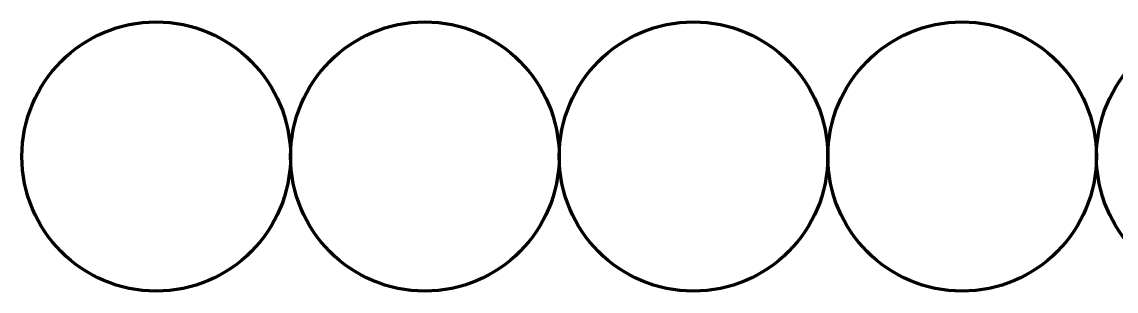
# Model space of a CAD drawing. Header units: centimetres. Extents: x -18.5 to 18.5, y -10.1 to 10.4.
# Drawn here: x -2.679 to 1.201, y 1.574 to 2.526 of the extents above; entities that cross this region are included whole.
import ezdxf

# ---------------------------------------------------------------- set-up
doc = ezdxf.new("R2010")
doc.units = ezdxf.units.CM
doc.header["$MEASUREMENT"] = 0
doc.layers.add('Layer 1', color=7, linetype='Continuous')

msp = doc.modelspace()

# ---------------------------------------------------------------- linework, layer by layer
at = {"layer": 'Layer 1', "color": 7, "lineweight": 211}
for centre in [(-2.20267, 2.04987), (-1.25017, 2.04987), (-0.29767, 2.04987), (0.65483, 2.04987), (1.60733, 2.04987)]:
    msp.add_ellipse(centre, major_axis=(0, 0.47625), ratio=1, dxfattribs=at)

doc.saveas('drawing.dxf')
